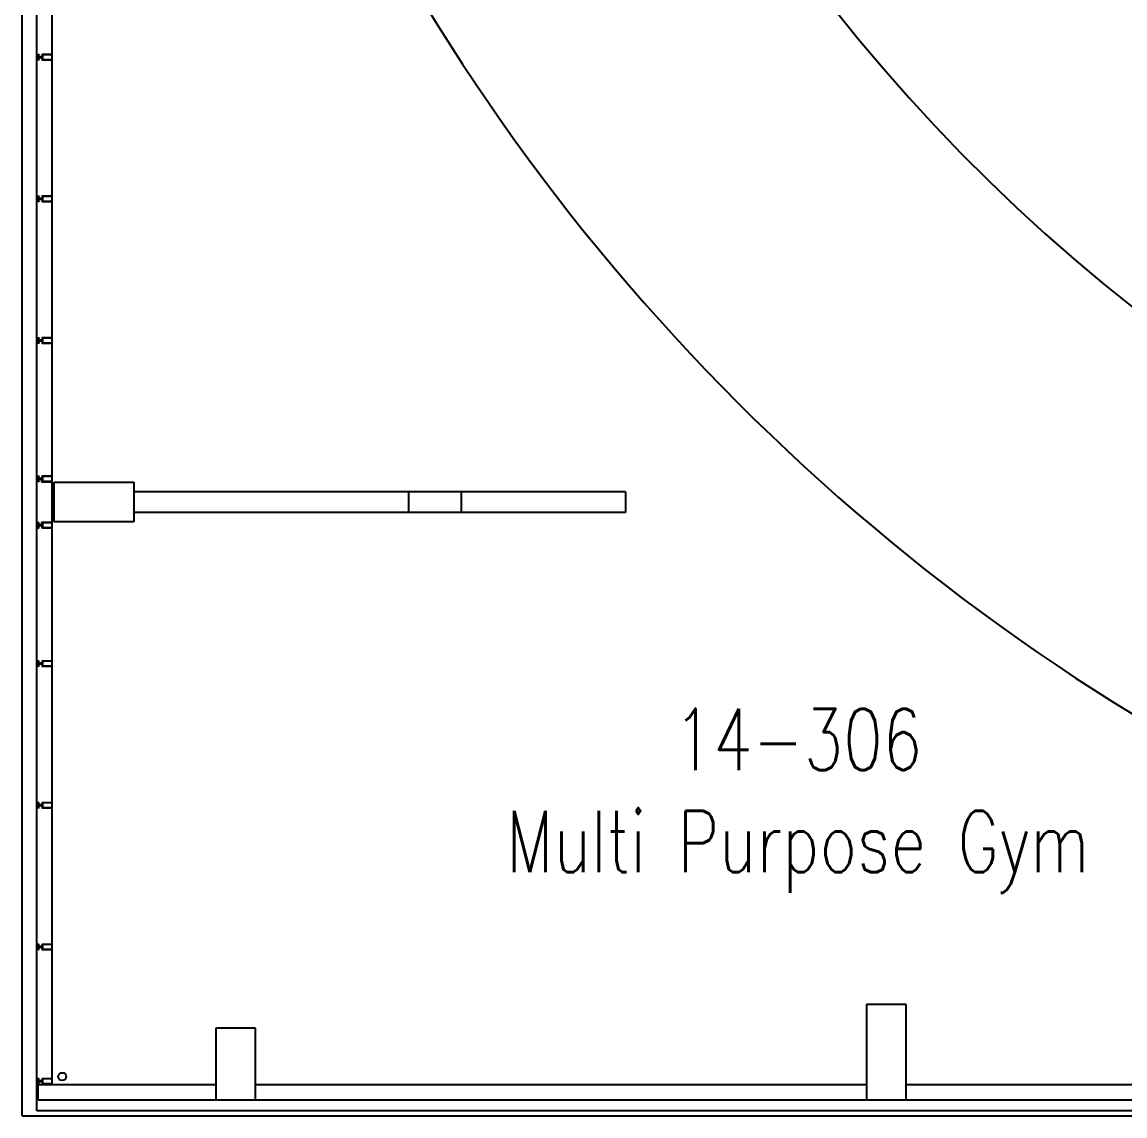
# Model space of a CAD drawing. Extents: x 11182 to 734459, y -1391328 to 152085.
# Drawn here: x 425084 to 438940, y -1367041 to -1353296 of the extents above; entities that cross this region are included whole.
import ezdxf
from ezdxf.enums import TextEntityAlignment as Align

# ---------------------------------------------------------------- set-up
doc = ezdxf.new("R2010")
doc.units = 0
doc.header["$LTSCALE"] = 500
doc.header["$MEASUREMENT"] = 0
for name, color, linetype in [('0_room_data', 7, 'CONTINUOUS'), ('1_Wall_Exist', 251, 'CONTINUOUS'), ('3_Text', 7, 'CONTINUOUS')]:
    doc.layers.add(name, color=color, linetype=linetype)
doc.styles.add('1_200', font='simplex.shx', dxfattribs={"width": 0.75, "height": 460})

# ---------------------------------------------------------------- blocks, each defined once
blk = doc.blocks.new('room_data')
at = {"layer": '3_Text', "style": '1_200', "width": 0.75}
for tag, p in [('ROOMNUM', (0, 0)), ('ROOMUSE', (0, -575))]:
    blk.add_attdef(tag, text='', height=345, dxfattribs=at).set_placement(p, align=Align.MIDDLE_CENTER)

msp = doc.modelspace()

# ---------------------------------------------------------------- linework, layer by layer
at = {"layer": '1_Wall_Exist'}
for p, q in [((425084, -1367041), (425084, -1339553)), ((425300, -1353729), (425300, -1353745)), ((425300, -1355509), (425300, -1355525)), ((425300, -1357289), (425300, -1357305)), ((425300, -1359027), (425300, -1359043)), ((425329, -1359049), (425329, -1359071)), ((425329, -1359071), (425461, -1359071)), ((425461, -1359071), (425461, -1359583)), ((425488, -1359577), (425488, -1359077)), ((425488, -1359077), (426488, -1359077)), ((426488, -1359077), (426488, -1359577)), ((432664, -1359197), (426488, -1359197)), ((429941, -1359457), (429941, -1359197)), ((430602, -1359197), (430602, -1359457)), ((432664, -1359197), (432664, -1359457)), ((432664, -1359457), (426488, -1359457)), ((425300, -1359611), (425300, -1359627)), ((425461, -1359583), (425330, -1359583)), ((425330, -1359583), (425330, -1359605)), ((426488, -1359577), (425488, -1359577)), ((425300, -1361349), (425300, -1361365)), ((425300, -1363129), (425300, -1363145)), ((425300, -1364909), (425300, -1364925)), ((435693, -1365640), (435692, -1366837)), ((436193, -1365640), (435693, -1365640)), ((436192, -1366837), (436193, -1365640)), ((428018, -1365937), (427518, -1365937)), ((427518, -1365937), (427518, -1366837)), ((428018, -1366837), (428018, -1365937)), ((425300, -1366597), (425300, -1366613)), ((425270, -1366647), (427518, -1366647)), ((425270, -1366978), (425270, -1366647)), ((425288, -1366837), (425288, -1366637)), ((428018, -1366647), (435693, -1366647)), ((436193, -1366647), (443868, -1366647)), ((425288, -1366837), (479718, -1366837)), ((427518, -1366837), (428018, -1366837)), ((435692, -1366837), (436192, -1366837)), ((425084, -1367041), (479577, -1367041)), ((479577, -1366978), (425270, -1366978))]:
    msp.add_line(p, q, dxfattribs=at)
for points in [[(425270, -1366573), (425294, -1366573), (425294, -1366573, -0.36397), (425293, -1366574), (425291, -1366574), (425288, -1366575), (425272, -1366575), (425272, -1366635), (425288, -1366635, -1.25595), (425291, -1366635), (425293, -1366636, -0.36397), (425294, -1366636), (425294, -1366637), (425270, -1366637), (425270, -1339553)], [(425336, -1366613), (425336, -1366631, 0.414214), (425337, -1366632), (425337, -1366632), (425337, -1366631), (425340, -1366631, -0.414214), (425342, -1366633), (425342, -1366634, -0.414214), (425340, -1366635), (425337, -1366635), (425337, -1366634), (425337, -1366634, 0.414214), (425336, -1366635), (425336, -1366637), (425464, -1366637), (425464, -1339626)], [(425270, -1353705), (425294, -1353705), (425294, -1353705, -0.36397), (425293, -1353706), (425291, -1353706), (425288, -1353707), (425272, -1353707), (425272, -1353767), (425288, -1353767, -1.25595), (425291, -1353767), (425293, -1353768, -0.36397), (425294, -1353768), (425294, -1353769), (425270, -1353769)], [(425294, -1353741), (425298, -1353741, 0.414214), (425299, -1353740), (425299, -1353734, 0.414214), (425298, -1353733), (425294, -1353733)], [(425300, -1353733), (425301, -1353733), (425301, -1353734), (425301, -1353734), (425302, -1353733), (425302, -1353733), (425303, -1353734), (425303, -1353734), (425303, -1353733), (425304, -1353733), (425304, -1353734), (425305, -1353734), (425305, -1353733), (425305, -1353733), (425306, -1353734), (425306, -1353734), (425307, -1353733), (425307, -1353733), (425307, -1353734), (425308, -1353734), (425308, -1353733), (425309, -1353733), (425309, -1353734), (425309, -1353734), (425310, -1353733), (425310, -1353733), (425311, -1353734), (425311, -1353734), (425311, -1353733), (425312, -1353733), (425312, -1353734), (425313, -1353734), (425313, -1353733), (425313, -1353733), (425314, -1353734), (425314, -1353734), (425315, -1353733), (425315, -1353733), (425315, -1353734), (425316, -1353734), (425316, -1353734, -0.627131), (425315, -1353740), (425315, -1353740), (425315, -1353740), (425314, -1353741), (425314, -1353741), (425313, -1353740), (425313, -1353740), (425313, -1353741), (425312, -1353741), (425312, -1353740), (425311, -1353740), (425311, -1353741), (425311, -1353741), (425310, -1353740), (425310, -1353740), (425309, -1353741), (425309, -1353741), (425309, -1353740), (425308, -1353740), (425308, -1353741), (425307, -1353741), (425307, -1353740), (425307, -1353740), (425306, -1353741), (425306, -1353741), (425305, -1353740), (425305, -1353740), (425305, -1353741), (425304, -1353741), (425304, -1353740), (425303, -1353740), (425303, -1353741), (425303, -1353741), (425302, -1353740), (425302, -1353740), (425301, -1353741), (425301, -1353741), (425301, -1353740), (425300, -1353740), (425300, -1353741)], [(425464, -1353705), (425336, -1353705), (425336, -1353706), (425337, -1353707), (425337, -1353707), (425337, -1353706), (425340, -1353706, -0.414214), (425342, -1353708), (425342, -1353709, -0.414214), (425340, -1353710), (425337, -1353710), (425337, -1353710), (425337, -1353710, 0.414214), (425336, -1353710), (425336, -1353729)], [(425336, -1353745), (425336, -1353763, 0.414214), (425337, -1353764), (425337, -1353764), (425337, -1353763), (425340, -1353763, -0.414214), (425342, -1353765), (425342, -1353766, -0.414214), (425340, -1353767), (425337, -1353767), (425337, -1353766), (425337, -1353766, 0.414214), (425336, -1353767), (425336, -1353769), (425464, -1353769)], [(425270, -1355485), (425294, -1355485), (425294, -1355485, -0.36397), (425293, -1355486), (425291, -1355486), (425288, -1355487), (425272, -1355487), (425272, -1355547), (425288, -1355547, -1.25595), (425291, -1355547), (425293, -1355548, -0.36397), (425294, -1355548), (425294, -1355549), (425270, -1355549)], [(425294, -1355521), (425298, -1355521, 0.414214), (425299, -1355520), (425299, -1355514, 0.414214), (425298, -1355513), (425294, -1355513)], [(425300, -1355513), (425301, -1355513), (425301, -1355514), (425301, -1355514), (425302, -1355513), (425302, -1355513), (425303, -1355514), (425303, -1355514), (425303, -1355513), (425304, -1355513), (425304, -1355514), (425305, -1355514), (425305, -1355513), (425305, -1355513), (425306, -1355514), (425306, -1355514), (425307, -1355513), (425307, -1355513), (425307, -1355514), (425308, -1355514), (425308, -1355513), (425309, -1355513), (425309, -1355514), (425309, -1355514), (425310, -1355513), (425310, -1355513), (425311, -1355514), (425311, -1355514), (425311, -1355513), (425312, -1355513), (425312, -1355514), (425313, -1355514), (425313, -1355513), (425313, -1355513), (425314, -1355514), (425314, -1355514), (425315, -1355513), (425315, -1355513), (425315, -1355514), (425316, -1355514), (425316, -1355514, -0.627131), (425315, -1355520), (425315, -1355520), (425315, -1355520), (425314, -1355521), (425314, -1355521), (425313, -1355520), (425313, -1355520), (425313, -1355521), (425312, -1355521), (425312, -1355520), (425311, -1355520), (425311, -1355521), (425311, -1355521), (425310, -1355520), (425310, -1355520), (425309, -1355521), (425309, -1355521), (425309, -1355520), (425308, -1355520), (425308, -1355521), (425307, -1355521), (425307, -1355520), (425307, -1355520), (425306, -1355521), (425306, -1355521), (425305, -1355520), (425305, -1355520), (425305, -1355521), (425304, -1355521), (425304, -1355520), (425303, -1355520), (425303, -1355521), (425303, -1355521), (425302, -1355520), (425302, -1355520), (425301, -1355521), (425301, -1355521), (425301, -1355520), (425300, -1355520), (425300, -1355521)], [(425464, -1355485), (425336, -1355485), (425336, -1355486), (425337, -1355487), (425337, -1355487), (425337, -1355486), (425340, -1355486, -0.414214), (425342, -1355488), (425342, -1355489, -0.414214), (425340, -1355490), (425337, -1355490), (425337, -1355490), (425337, -1355490, 0.414214), (425336, -1355490), (425336, -1355509)], [(425336, -1355525), (425336, -1355543, 0.414214), (425337, -1355544), (425337, -1355544), (425337, -1355543), (425340, -1355543, -0.414214), (425342, -1355545), (425342, -1355546, -0.414214), (425340, -1355547), (425337, -1355547), (425337, -1355546), (425337, -1355546, 0.414214), (425336, -1355547), (425336, -1355549), (425464, -1355549)], [(425270, -1357265), (425294, -1357265), (425294, -1357265, -0.36397), (425293, -1357266), (425291, -1357266), (425288, -1357267), (425272, -1357267), (425272, -1357327), (425288, -1357327, -1.25595), (425291, -1357327), (425293, -1357328, -0.36397), (425294, -1357328), (425294, -1357329), (425270, -1357329)], [(425294, -1357301), (425298, -1357301, 0.414214), (425299, -1357300), (425299, -1357294, 0.414214), (425298, -1357293), (425294, -1357293)], [(425300, -1357293), (425301, -1357293), (425301, -1357294), (425301, -1357294), (425302, -1357293), (425302, -1357293), (425303, -1357294), (425303, -1357294), (425303, -1357293), (425304, -1357293), (425304, -1357294), (425305, -1357294), (425305, -1357293), (425305, -1357293), (425306, -1357294), (425306, -1357294), (425307, -1357293), (425307, -1357293), (425307, -1357294), (425308, -1357294), (425308, -1357293), (425309, -1357293), (425309, -1357294), (425309, -1357294), (425310, -1357293), (425310, -1357293), (425311, -1357294), (425311, -1357294), (425311, -1357293), (425312, -1357293), (425312, -1357294), (425313, -1357294), (425313, -1357293), (425313, -1357293), (425314, -1357294), (425314, -1357294), (425315, -1357293), (425315, -1357293), (425315, -1357294), (425316, -1357294), (425316, -1357294, -0.627131), (425315, -1357300), (425315, -1357300), (425315, -1357300), (425314, -1357301), (425314, -1357301), (425313, -1357300), (425313, -1357300), (425313, -1357301), (425312, -1357301), (425312, -1357300), (425311, -1357300), (425311, -1357301), (425311, -1357301), (425310, -1357300), (425310, -1357300), (425309, -1357301), (425309, -1357301), (425309, -1357300), (425308, -1357300), (425308, -1357301), (425307, -1357301), (425307, -1357300), (425307, -1357300), (425306, -1357301), (425306, -1357301), (425305, -1357300), (425305, -1357300), (425305, -1357301), (425304, -1357301), (425304, -1357300), (425303, -1357300), (425303, -1357301), (425303, -1357301), (425302, -1357300), (425302, -1357300), (425301, -1357301), (425301, -1357301), (425301, -1357300), (425300, -1357300), (425300, -1357301)], [(425464, -1357265), (425336, -1357265), (425336, -1357266), (425337, -1357267), (425337, -1357267), (425337, -1357266), (425340, -1357266, -0.414214), (425342, -1357268), (425342, -1357269, -0.414214), (425340, -1357270), (425337, -1357270), (425337, -1357270), (425337, -1357270, 0.414214), (425336, -1357270), (425336, -1357289)], [(425336, -1357305), (425336, -1357323, 0.414214), (425337, -1357324), (425337, -1357324), (425337, -1357323), (425340, -1357323, -0.414214), (425342, -1357325), (425342, -1357326, -0.414214), (425340, -1357327), (425337, -1357327), (425337, -1357326), (425337, -1357326, 0.414214), (425336, -1357327), (425336, -1357329), (425464, -1357329)], [(425270, -1359003), (425294, -1359003), (425294, -1359003, -0.36397), (425293, -1359004), (425291, -1359004), (425288, -1359005), (425272, -1359005), (425272, -1359065), (425288, -1359065, -1.25595), (425291, -1359065), (425293, -1359066, -0.36397), (425294, -1359066), (425294, -1359067), (425270, -1359067)], [(425464, -1359003), (425336, -1359003), (425336, -1359004), (425337, -1359005), (425337, -1359005), (425337, -1359004), (425340, -1359004, -0.414214), (425342, -1359006), (425342, -1359007, -0.414214), (425340, -1359008), (425337, -1359008), (425337, -1359008), (425337, -1359008, 0.414214), (425336, -1359008), (425336, -1359027)], [(425294, -1359039), (425298, -1359039, 0.414214), (425299, -1359038), (425299, -1359032, 0.414214), (425298, -1359031), (425294, -1359031)], [(425300, -1359031), (425301, -1359031), (425301, -1359032), (425301, -1359032), (425302, -1359031), (425302, -1359031), (425303, -1359032), (425303, -1359032), (425303, -1359031), (425304, -1359031), (425304, -1359032), (425305, -1359032), (425305, -1359031), (425305, -1359031), (425306, -1359032), (425306, -1359032), (425307, -1359031), (425307, -1359031), (425307, -1359032), (425308, -1359032), (425308, -1359031), (425309, -1359031), (425309, -1359032), (425309, -1359032), (425310, -1359031), (425310, -1359031), (425311, -1359032), (425311, -1359032), (425311, -1359031), (425312, -1359031), (425312, -1359032), (425313, -1359032), (425313, -1359031), (425313, -1359031), (425314, -1359032), (425314, -1359032), (425315, -1359031), (425315, -1359031), (425315, -1359032), (425316, -1359032), (425316, -1359032, -0.627131), (425315, -1359038), (425315, -1359038), (425315, -1359038), (425314, -1359039), (425314, -1359039), (425313, -1359038), (425313, -1359038), (425313, -1359039), (425312, -1359039), (425312, -1359038), (425311, -1359038), (425311, -1359039), (425311, -1359039), (425310, -1359038), (425310, -1359038), (425309, -1359039), (425309, -1359039), (425309, -1359038), (425308, -1359038), (425308, -1359039), (425307, -1359039), (425307, -1359038), (425307, -1359038), (425306, -1359039), (425306, -1359039), (425305, -1359038), (425305, -1359038), (425305, -1359039), (425304, -1359039), (425304, -1359038), (425303, -1359038), (425303, -1359039), (425303, -1359039), (425302, -1359038), (425302, -1359038), (425301, -1359039), (425301, -1359039), (425301, -1359038), (425300, -1359038), (425300, -1359039)], [(425336, -1359043), (425336, -1359061, 0.414214), (425337, -1359062), (425337, -1359062), (425337, -1359061), (425340, -1359061, -0.414214), (425342, -1359063), (425342, -1359064, -0.414214), (425340, -1359065), (425337, -1359065), (425337, -1359064), (425337, -1359064, 0.414214), (425336, -1359065), (425336, -1359067), (425464, -1359067)], [(425270, -1359587), (425294, -1359587), (425294, -1359587, -0.36397), (425293, -1359588), (425291, -1359588), (425288, -1359589), (425272, -1359589), (425272, -1359649), (425288, -1359649, -1.25595), (425291, -1359649), (425293, -1359650, -0.36397), (425294, -1359650), (425294, -1359651), (425270, -1359651)], [(425294, -1359623), (425298, -1359623, 0.414214), (425299, -1359622), (425299, -1359616, 0.414214), (425298, -1359615), (425294, -1359615)], [(425300, -1359615), (425301, -1359615), (425301, -1359616), (425301, -1359616), (425302, -1359615), (425302, -1359615), (425303, -1359616), (425303, -1359616), (425303, -1359615), (425304, -1359615), (425304, -1359616), (425305, -1359616), (425305, -1359615), (425305, -1359615), (425306, -1359616), (425306, -1359616), (425307, -1359615), (425307, -1359615), (425307, -1359616), (425308, -1359616), (425308, -1359615), (425309, -1359615), (425309, -1359616), (425309, -1359616), (425310, -1359615), (425310, -1359615), (425311, -1359616), (425311, -1359616), (425311, -1359615), (425312, -1359615), (425312, -1359616), (425313, -1359616), (425313, -1359615), (425313, -1359615), (425314, -1359616), (425314, -1359616), (425315, -1359615), (425315, -1359615), (425315, -1359616), (425316, -1359616), (425316, -1359616, -0.627131), (425315, -1359622), (425315, -1359622), (425315, -1359622), (425314, -1359623), (425314, -1359623), (425313, -1359622), (425313, -1359622), (425313, -1359623), (425312, -1359623), (425312, -1359622), (425311, -1359622), (425311, -1359623), (425311, -1359623), (425310, -1359622), (425310, -1359622), (425309, -1359623), (425309, -1359623), (425309, -1359622), (425308, -1359622), (425308, -1359623), (425307, -1359623), (425307, -1359622), (425307, -1359622), (425306, -1359623), (425306, -1359623), (425305, -1359622), (425305, -1359622), (425305, -1359623), (425304, -1359623), (425304, -1359622), (425303, -1359622), (425303, -1359623), (425303, -1359623), (425302, -1359622), (425302, -1359622), (425301, -1359623), (425301, -1359623), (425301, -1359622), (425300, -1359622), (425300, -1359623)], [(425464, -1359587), (425336, -1359587), (425336, -1359588), (425337, -1359589), (425337, -1359589), (425337, -1359588), (425340, -1359588, -0.414214), (425342, -1359590), (425342, -1359591, -0.414214), (425340, -1359592), (425337, -1359592), (425337, -1359592), (425337, -1359592, 0.414214), (425336, -1359592), (425336, -1359611)], [(425336, -1359627), (425336, -1359645, 0.414214), (425337, -1359646), (425337, -1359646), (425337, -1359645), (425340, -1359645, -0.414214), (425342, -1359647), (425342, -1359648, -0.414214), (425340, -1359649), (425337, -1359649), (425337, -1359648), (425337, -1359648, 0.414214), (425336, -1359649), (425336, -1359651), (425464, -1359651)], [(425270, -1361325), (425294, -1361325), (425294, -1361325, -0.36397), (425293, -1361326), (425291, -1361326), (425288, -1361327), (425272, -1361327), (425272, -1361387), (425288, -1361387, -1.25595), (425291, -1361387), (425293, -1361388, -0.36397), (425294, -1361388), (425294, -1361389), (425270, -1361389)], [(425294, -1361361), (425298, -1361361, 0.414214), (425299, -1361360), (425299, -1361354, 0.414214), (425298, -1361353), (425294, -1361353)], [(425300, -1361353), (425301, -1361353), (425301, -1361354), (425301, -1361354), (425302, -1361353), (425302, -1361353), (425303, -1361354), (425303, -1361354), (425303, -1361353), (425304, -1361353), (425304, -1361354), (425305, -1361354), (425305, -1361353), (425305, -1361353), (425306, -1361354), (425306, -1361354), (425307, -1361353), (425307, -1361353), (425307, -1361354), (425308, -1361354), (425308, -1361353), (425309, -1361353), (425309, -1361354), (425309, -1361354), (425310, -1361353), (425310, -1361353), (425311, -1361354), (425311, -1361354), (425311, -1361353), (425312, -1361353), (425312, -1361354), (425313, -1361354), (425313, -1361353), (425313, -1361353), (425314, -1361354), (425314, -1361354), (425315, -1361353), (425315, -1361353), (425315, -1361354), (425316, -1361354), (425316, -1361354, -0.627131), (425315, -1361360), (425315, -1361360), (425315, -1361360), (425314, -1361361), (425314, -1361361), (425313, -1361360), (425313, -1361360), (425313, -1361361), (425312, -1361361), (425312, -1361360), (425311, -1361360), (425311, -1361361), (425311, -1361361), (425310, -1361360), (425310, -1361360), (425309, -1361361), (425309, -1361361), (425309, -1361360), (425308, -1361360), (425308, -1361361), (425307, -1361361), (425307, -1361360), (425307, -1361360), (425306, -1361361), (425306, -1361361), (425305, -1361360), (425305, -1361360), (425305, -1361361), (425304, -1361361), (425304, -1361360), (425303, -1361360), (425303, -1361361), (425303, -1361361), (425302, -1361360), (425302, -1361360), (425301, -1361361), (425301, -1361361), (425301, -1361360), (425300, -1361360), (425300, -1361361)], [(425464, -1361325), (425336, -1361325), (425336, -1361326), (425337, -1361327), (425337, -1361327), (425337, -1361326), (425340, -1361326, -0.414214), (425342, -1361328), (425342, -1361329, -0.414214), (425340, -1361330), (425337, -1361330), (425337, -1361330), (425337, -1361330, 0.414214), (425336, -1361330), (425336, -1361349)], [(425336, -1361365), (425336, -1361383, 0.414214), (425337, -1361384), (425337, -1361384), (425337, -1361383), (425340, -1361383, -0.414214), (425342, -1361385), (425342, -1361386, -0.414214), (425340, -1361387), (425337, -1361387), (425337, -1361386), (425337, -1361386, 0.414214), (425336, -1361387), (425336, -1361389), (425464, -1361389)], [(425270, -1363105), (425294, -1363105), (425294, -1363105, -0.36397), (425293, -1363106), (425291, -1363106), (425288, -1363107), (425272, -1363107), (425272, -1363167), (425288, -1363167, -1.25595), (425291, -1363167), (425293, -1363168, -0.36397), (425294, -1363168), (425294, -1363169), (425270, -1363169)], [(425294, -1363141), (425298, -1363141, 0.414214), (425299, -1363140), (425299, -1363134, 0.414214), (425298, -1363133), (425294, -1363133)], [(425300, -1363133), (425301, -1363133), (425301, -1363134), (425301, -1363134), (425302, -1363133), (425302, -1363133), (425303, -1363134), (425303, -1363134), (425303, -1363133), (425304, -1363133), (425304, -1363134), (425305, -1363134), (425305, -1363133), (425305, -1363133), (425306, -1363134), (425306, -1363134), (425307, -1363133), (425307, -1363133), (425307, -1363134), (425308, -1363134), (425308, -1363133), (425309, -1363133), (425309, -1363134), (425309, -1363134), (425310, -1363133), (425310, -1363133), (425311, -1363134), (425311, -1363134), (425311, -1363133), (425312, -1363133), (425312, -1363134), (425313, -1363134), (425313, -1363133), (425313, -1363133), (425314, -1363134), (425314, -1363134), (425315, -1363133), (425315, -1363133), (425315, -1363134), (425316, -1363134), (425316, -1363134, -0.627131), (425315, -1363140), (425315, -1363140), (425315, -1363140), (425314, -1363141), (425314, -1363141), (425313, -1363140), (425313, -1363140), (425313, -1363141), (425312, -1363141), (425312, -1363140), (425311, -1363140), (425311, -1363141), (425311, -1363141), (425310, -1363140), (425310, -1363140), (425309, -1363141), (425309, -1363141), (425309, -1363140), (425308, -1363140), (425308, -1363141), (425307, -1363141), (425307, -1363140), (425307, -1363140), (425306, -1363141), (425306, -1363141), (425305, -1363140), (425305, -1363140), (425305, -1363141), (425304, -1363141), (425304, -1363140), (425303, -1363140), (425303, -1363141), (425303, -1363141), (425302, -1363140), (425302, -1363140), (425301, -1363141), (425301, -1363141), (425301, -1363140), (425300, -1363140), (425300, -1363141)], [(425464, -1363105), (425336, -1363105), (425336, -1363106), (425337, -1363107), (425337, -1363107), (425337, -1363106), (425340, -1363106, -0.414214), (425342, -1363108), (425342, -1363109, -0.414214), (425340, -1363110), (425337, -1363110), (425337, -1363110), (425337, -1363110, 0.414214), (425336, -1363110), (425336, -1363129)], [(425336, -1363145), (425336, -1363163, 0.414214), (425337, -1363164), (425337, -1363164), (425337, -1363163), (425340, -1363163, -0.414214), (425342, -1363165), (425342, -1363166, -0.414214), (425340, -1363167), (425337, -1363167), (425337, -1363166), (425337, -1363166, 0.414214), (425336, -1363167), (425336, -1363169), (425464, -1363169)], [(425270, -1364885), (425294, -1364885), (425294, -1364885, -0.36397), (425293, -1364886), (425291, -1364886), (425288, -1364887), (425272, -1364887), (425272, -1364947), (425288, -1364947, -1.25595), (425291, -1364947), (425293, -1364948, -0.36397), (425294, -1364948), (425294, -1364949), (425270, -1364949)], [(425294, -1364921), (425298, -1364921, 0.414214), (425299, -1364920), (425299, -1364914, 0.414214), (425298, -1364913), (425294, -1364913)], [(425300, -1364913), (425301, -1364913), (425301, -1364914), (425301, -1364914), (425302, -1364913), (425302, -1364913), (425303, -1364914), (425303, -1364914), (425303, -1364913), (425304, -1364913), (425304, -1364914), (425305, -1364914), (425305, -1364913), (425305, -1364913), (425306, -1364914), (425306, -1364914), (425307, -1364913), (425307, -1364913), (425307, -1364914), (425308, -1364914), (425308, -1364913), (425309, -1364913), (425309, -1364914), (425309, -1364914), (425310, -1364913), (425310, -1364913), (425311, -1364914), (425311, -1364914), (425311, -1364913), (425312, -1364913), (425312, -1364914), (425313, -1364914), (425313, -1364913), (425313, -1364913), (425314, -1364914), (425314, -1364914), (425315, -1364913), (425315, -1364913), (425315, -1364914), (425316, -1364914), (425316, -1364914, -0.627131), (425315, -1364920), (425315, -1364920), (425315, -1364920), (425314, -1364921), (425314, -1364921), (425313, -1364920), (425313, -1364920), (425313, -1364921), (425312, -1364921), (425312, -1364920), (425311, -1364920), (425311, -1364921), (425311, -1364921), (425310, -1364920), (425310, -1364920), (425309, -1364921), (425309, -1364921), (425309, -1364920), (425308, -1364920), (425308, -1364921), (425307, -1364921), (425307, -1364920), (425307, -1364920), (425306, -1364921), (425306, -1364921), (425305, -1364920), (425305, -1364920), (425305, -1364921), (425304, -1364921), (425304, -1364920), (425303, -1364920), (425303, -1364921), (425303, -1364921), (425302, -1364920), (425302, -1364920), (425301, -1364921), (425301, -1364921), (425301, -1364920), (425300, -1364920), (425300, -1364921)], [(425464, -1364885), (425336, -1364885), (425336, -1364886), (425337, -1364887), (425337, -1364887), (425337, -1364886), (425340, -1364886, -0.414214), (425342, -1364888), (425342, -1364889, -0.414214), (425340, -1364890), (425337, -1364890), (425337, -1364890), (425337, -1364890, 0.414214), (425336, -1364890), (425336, -1364909)], [(425336, -1364925), (425336, -1364943, 0.414214), (425337, -1364944), (425337, -1364944), (425337, -1364943), (425340, -1364943, -0.414214), (425342, -1364945), (425342, -1364946, -0.414214), (425340, -1364947), (425337, -1364947), (425337, -1364946), (425337, -1364946, 0.414214), (425336, -1364947), (425336, -1364949), (425464, -1364949)], [(425294, -1366609), (425298, -1366609, 0.414214), (425299, -1366608), (425299, -1366602, 0.414214), (425298, -1366601), (425294, -1366601)], [(425300, -1366601), (425301, -1366601), (425301, -1366602), (425301, -1366602), (425302, -1366601), (425302, -1366601), (425303, -1366602), (425303, -1366602), (425303, -1366601), (425304, -1366601), (425304, -1366602), (425305, -1366602), (425305, -1366601), (425305, -1366601), (425306, -1366602), (425306, -1366602), (425307, -1366601), (425307, -1366601), (425307, -1366602), (425308, -1366602), (425308, -1366601), (425309, -1366601), (425309, -1366602), (425309, -1366602), (425310, -1366601), (425310, -1366601), (425311, -1366602), (425311, -1366602), (425311, -1366601), (425312, -1366601), (425312, -1366602), (425313, -1366602), (425313, -1366601), (425313, -1366601), (425314, -1366602), (425314, -1366602), (425315, -1366601), (425315, -1366601), (425315, -1366602), (425316, -1366602), (425316, -1366602, -0.627131), (425315, -1366608), (425315, -1366608), (425315, -1366608), (425314, -1366609), (425314, -1366609), (425313, -1366608), (425313, -1366608), (425313, -1366609), (425312, -1366609), (425312, -1366608), (425311, -1366608), (425311, -1366609), (425311, -1366609), (425310, -1366608), (425310, -1366608), (425309, -1366609), (425309, -1366609), (425309, -1366608), (425308, -1366608), (425308, -1366609), (425307, -1366609), (425307, -1366608), (425307, -1366608), (425306, -1366609), (425306, -1366609), (425305, -1366608), (425305, -1366608), (425305, -1366609), (425304, -1366609), (425304, -1366608), (425303, -1366608), (425303, -1366609), (425303, -1366609), (425302, -1366608), (425302, -1366608), (425301, -1366609), (425301, -1366609), (425301, -1366608), (425300, -1366608), (425300, -1366609)], [(425464, -1366573), (425336, -1366573), (425336, -1366574), (425337, -1366575), (425337, -1366575), (425337, -1366574), (425340, -1366574, -0.414214), (425342, -1366576), (425342, -1366577, -0.414214), (425340, -1366578), (425337, -1366578), (425337, -1366578), (425337, -1366578, 0.414214), (425336, -1366578), (425336, -1366597)]]:
    msp.add_lwpolyline(points, format="xyb", dxfattribs=at)
for points in [[(425286, -1353762, -0.104064), (425285, -1353762), (425281, -1353760, 0.541623), (425280, -1353761), (425280, -1353762, 0.297334), (425280, -1353763), (425288, -1353767, -1), (425291, -1353767), (425294, -1353768), (425296, -1353767), (425296, -1353766), (425294, -1353766), (425294, -1353707), (425296, -1353707), (425296, -1353707), (425294, -1353706), (425291, -1353706, -1), (425288, -1353707), (425280, -1353710, 0.297334), (425280, -1353711), (425280, -1353712, 0.541623), (425281, -1353713), (425285, -1353712, -0.104064), (425286, -1353711), (425290, -1353711, -0.414214), (425291, -1353712), (425291, -1353736), (425291, -1353737), (425291, -1353737), (425291, -1353761, -0.414214), (425290, -1353762)], [(425322, -1353741, 0.414214), (425323, -1353742), (425335, -1353742, 0.414214), (425336, -1353741), (425336, -1353733, 0.414214), (425335, -1353732), (425323, -1353732, 0.414214), (425322, -1353733)], [(425345, -1353763), (425345, -1353766), (425461, -1353766), (425461, -1353708), (425345, -1353708), (425345, -1353711, -0.414214), (425342, -1353714), (425339, -1353714), (425339, -1353760), (425342, -1353760, -0.414214)], [(425286, -1355542, -0.104064), (425285, -1355542), (425281, -1355540, 0.541623), (425280, -1355541), (425280, -1355542, 0.297334), (425280, -1355543), (425288, -1355547, -1), (425291, -1355547), (425294, -1355548), (425296, -1355547), (425296, -1355546), (425294, -1355546), (425294, -1355487), (425296, -1355487), (425296, -1355487), (425294, -1355486), (425291, -1355486, -1), (425288, -1355487), (425280, -1355490, 0.297334), (425280, -1355491), (425280, -1355492, 0.541623), (425281, -1355493), (425285, -1355492, -0.104064), (425286, -1355491), (425290, -1355491, -0.414214), (425291, -1355492), (425291, -1355516), (425291, -1355517), (425291, -1355517), (425291, -1355541, -0.414214), (425290, -1355542)], [(425322, -1355521, 0.414214), (425323, -1355522), (425335, -1355522, 0.414214), (425336, -1355521), (425336, -1355513, 0.414214), (425335, -1355512), (425323, -1355512, 0.414214), (425322, -1355513)], [(425345, -1355543), (425345, -1355546), (425461, -1355546), (425461, -1355488), (425345, -1355488), (425345, -1355491, -0.414214), (425342, -1355494), (425339, -1355494), (425339, -1355540), (425342, -1355540, -0.414214)], [(425286, -1357322, -0.104064), (425285, -1357322), (425281, -1357320, 0.541623), (425280, -1357321), (425280, -1357322, 0.297334), (425280, -1357323), (425288, -1357327, -1), (425291, -1357327), (425294, -1357328), (425296, -1357327), (425296, -1357326), (425294, -1357326), (425294, -1357267), (425296, -1357267), (425296, -1357267), (425294, -1357266), (425291, -1357266, -1), (425288, -1357267), (425280, -1357270, 0.297334), (425280, -1357271), (425280, -1357272, 0.541623), (425281, -1357273), (425285, -1357272, -0.104064), (425286, -1357271), (425290, -1357271, -0.414214), (425291, -1357272), (425291, -1357296), (425291, -1357297), (425291, -1357297), (425291, -1357321, -0.414214), (425290, -1357322)], [(425322, -1357301, 0.414214), (425323, -1357302), (425335, -1357302, 0.414214), (425336, -1357301), (425336, -1357293, 0.414214), (425335, -1357292), (425323, -1357292, 0.414214), (425322, -1357293)], [(425345, -1357323), (425345, -1357326), (425461, -1357326), (425461, -1357268), (425345, -1357268), (425345, -1357271, -0.414214), (425342, -1357274), (425339, -1357274), (425339, -1357320), (425342, -1357320, -0.414214)], [(425286, -1359060, -0.104064), (425285, -1359060), (425281, -1359058, 0.541623), (425280, -1359059), (425280, -1359060, 0.297334), (425280, -1359061), (425288, -1359065, -1), (425291, -1359065), (425294, -1359066), (425296, -1359065), (425296, -1359064), (425294, -1359064), (425294, -1359005), (425296, -1359005), (425296, -1359005), (425294, -1359004), (425291, -1359004, -1), (425288, -1359005), (425280, -1359008, 0.297334), (425280, -1359009), (425280, -1359010, 0.541623), (425281, -1359011), (425285, -1359010, -0.104064), (425286, -1359009), (425290, -1359009, -0.414214), (425291, -1359010), (425291, -1359034), (425291, -1359035), (425291, -1359035), (425291, -1359059, -0.414214), (425290, -1359060)], [(425345, -1359061), (425345, -1359064), (425461, -1359064), (425461, -1359006), (425345, -1359006), (425345, -1359009, -0.414214), (425342, -1359012), (425339, -1359012), (425339, -1359058), (425342, -1359058, -0.414214)], [(425322, -1359039, 0.414214), (425323, -1359040), (425335, -1359040, 0.414214), (425336, -1359039), (425336, -1359031, 0.414214), (425335, -1359030), (425323, -1359030, 0.414214), (425322, -1359031)], [(425286, -1359644, -0.104064), (425285, -1359644), (425281, -1359642, 0.541623), (425280, -1359643), (425280, -1359644, 0.297334), (425280, -1359645), (425288, -1359649, -1), (425291, -1359649), (425294, -1359650), (425296, -1359649), (425296, -1359648), (425294, -1359648), (425294, -1359589), (425296, -1359589), (425296, -1359589), (425294, -1359588), (425291, -1359588, -1), (425288, -1359589), (425280, -1359592, 0.297334), (425280, -1359593), (425280, -1359594, 0.541623), (425281, -1359595), (425285, -1359594, -0.104064), (425286, -1359593), (425290, -1359593, -0.414214), (425291, -1359594), (425291, -1359618), (425291, -1359619), (425291, -1359619), (425291, -1359643, -0.414214), (425290, -1359644)], [(425322, -1359623, 0.414214), (425323, -1359624), (425335, -1359624, 0.414214), (425336, -1359623), (425336, -1359615, 0.414214), (425335, -1359614), (425323, -1359614, 0.414214), (425322, -1359615)], [(425345, -1359645), (425345, -1359648), (425461, -1359648), (425461, -1359590), (425345, -1359590), (425345, -1359593, -0.414214), (425342, -1359596), (425339, -1359596), (425339, -1359642), (425342, -1359642, -0.414214)], [(425286, -1361382, -0.104064), (425285, -1361382), (425281, -1361380, 0.541623), (425280, -1361381), (425280, -1361382, 0.297334), (425280, -1361383), (425288, -1361387, -1), (425291, -1361387), (425294, -1361388), (425296, -1361387), (425296, -1361386), (425294, -1361386), (425294, -1361327), (425296, -1361327), (425296, -1361327), (425294, -1361326), (425291, -1361326, -1), (425288, -1361327), (425280, -1361330, 0.297334), (425280, -1361331), (425280, -1361332, 0.541623), (425281, -1361333), (425285, -1361332, -0.104064), (425286, -1361331), (425290, -1361331, -0.414214), (425291, -1361332), (425291, -1361356), (425291, -1361357), (425291, -1361357), (425291, -1361381, -0.414214), (425290, -1361382)], [(425322, -1361361, 0.414214), (425323, -1361362), (425335, -1361362, 0.414214), (425336, -1361361), (425336, -1361353, 0.414214), (425335, -1361352), (425323, -1361352, 0.414214), (425322, -1361353)], [(425345, -1361383), (425345, -1361386), (425461, -1361386), (425461, -1361328), (425345, -1361328), (425345, -1361331, -0.414214), (425342, -1361334), (425339, -1361334), (425339, -1361380), (425342, -1361380, -0.414214)], [(425286, -1363162, -0.104064), (425285, -1363162), (425281, -1363160, 0.541623), (425280, -1363161), (425280, -1363162, 0.297334), (425280, -1363163), (425288, -1363167, -1), (425291, -1363167), (425294, -1363168), (425296, -1363167), (425296, -1363166), (425294, -1363166), (425294, -1363107), (425296, -1363107), (425296, -1363107), (425294, -1363106), (425291, -1363106, -1), (425288, -1363107), (425280, -1363110, 0.297334), (425280, -1363111), (425280, -1363112, 0.541623), (425281, -1363113), (425285, -1363112, -0.104064), (425286, -1363111), (425290, -1363111, -0.414214), (425291, -1363112), (425291, -1363136), (425291, -1363137), (425291, -1363137), (425291, -1363161, -0.414214), (425290, -1363162)], [(425322, -1363141, 0.414214), (425323, -1363142), (425335, -1363142, 0.414214), (425336, -1363141), (425336, -1363133, 0.414214), (425335, -1363132), (425323, -1363132, 0.414214), (425322, -1363133)], [(425345, -1363163), (425345, -1363166), (425461, -1363166), (425461, -1363108), (425345, -1363108), (425345, -1363111, -0.414214), (425342, -1363114), (425339, -1363114), (425339, -1363160), (425342, -1363160, -0.414214)], [(425286, -1364942, -0.104064), (425285, -1364942), (425281, -1364940, 0.541623), (425280, -1364941), (425280, -1364942, 0.297334), (425280, -1364943), (425288, -1364947, -1), (425291, -1364947), (425294, -1364948), (425296, -1364947), (425296, -1364946), (425294, -1364946), (425294, -1364887), (425296, -1364887), (425296, -1364887), (425294, -1364886), (425291, -1364886, -1), (425288, -1364887), (425280, -1364890, 0.297334), (425280, -1364891), (425280, -1364892, 0.541623), (425281, -1364893), (425285, -1364892, -0.104064), (425286, -1364891), (425290, -1364891, -0.414214), (425291, -1364892), (425291, -1364916), (425291, -1364917), (425291, -1364917), (425291, -1364941, -0.414214), (425290, -1364942)], [(425322, -1364921, 0.414214), (425323, -1364922), (425335, -1364922, 0.414214), (425336, -1364921), (425336, -1364913, 0.414214), (425335, -1364912), (425323, -1364912, 0.414214), (425322, -1364913)], [(425345, -1364943), (425345, -1364946), (425461, -1364946), (425461, -1364888), (425345, -1364888), (425345, -1364891, -0.414214), (425342, -1364894), (425339, -1364894), (425339, -1364940), (425342, -1364940, -0.414214)], [(425286, -1366630, -0.104064), (425285, -1366630), (425281, -1366628, 0.541623), (425280, -1366629), (425280, -1366630, 0.297334), (425280, -1366631), (425288, -1366635, -1), (425291, -1366635), (425294, -1366636), (425296, -1366635), (425296, -1366634), (425294, -1366634), (425294, -1366575), (425296, -1366575), (425296, -1366575), (425294, -1366574), (425291, -1366574, -1), (425288, -1366575), (425280, -1366578, 0.297334), (425280, -1366579), (425280, -1366580, 0.541623), (425281, -1366581), (425285, -1366580, -0.104064), (425286, -1366579), (425290, -1366579, -0.414214), (425291, -1366580), (425291, -1366604), (425291, -1366605), (425291, -1366605), (425291, -1366629, -0.414214), (425290, -1366630)], [(425322, -1366609, 0.414214), (425323, -1366610), (425335, -1366610, 0.414214), (425336, -1366609), (425336, -1366601, 0.414214), (425335, -1366600), (425323, -1366600, 0.414214), (425322, -1366601)], [(425345, -1366631), (425345, -1366634), (425461, -1366634), (425461, -1366576), (425345, -1366576), (425345, -1366579, -0.414214), (425342, -1366582), (425339, -1366582), (425339, -1366628), (425342, -1366628, -0.414214)]]:
    msp.add_lwpolyline(points, format="xyb", close=True, dxfattribs=at)
for points in [[(425294, -1353729), (425336, -1353729)], [(425336, -1353745), (425294, -1353745)], [(425294, -1355509), (425336, -1355509)], [(425336, -1355525), (425294, -1355525)], [(425294, -1357289), (425336, -1357289)], [(425336, -1357305), (425294, -1357305)], [(425294, -1359027), (425336, -1359027)], [(425336, -1359043), (425294, -1359043)], [(425294, -1359611), (425336, -1359611)], [(425336, -1359627), (425294, -1359627)], [(425294, -1361349), (425336, -1361349)], [(425336, -1361365), (425294, -1361365)], [(425294, -1363129), (425336, -1363129)], [(425336, -1363145), (425294, -1363145)], [(425294, -1364909), (425336, -1364909)], [(425336, -1364925), (425294, -1364925)], [(425294, -1366597), (425336, -1366597)], [(425336, -1366613), (425294, -1366613)]]:
    msp.add_lwpolyline(points, dxfattribs=at)
msp.add_circle((425588, -1366547), 50, dxfattribs=at)
for radius, start, end in [(22568, 189.1741, 269.4362), (26768, 189.0773, 269.4824)]:
    msp.add_arc((453018, -1339165), radius, start, end, dxfattribs=at)

# ---------------------------------------------------------------- block references
at = {"layer": '0_room_data', "xscale": 2.232748802166406, "yscale": 2.232748802166406, "zscale": 2.232748802166406}
msp.add_blockref('room_data', (434831, -1362310), dxfattribs=at).add_auto_attribs({'ROOMNUM': '14-306', 'ROOMUSE': 'Multi Purpose Gym'})

doc.saveas('drawing.dxf')
